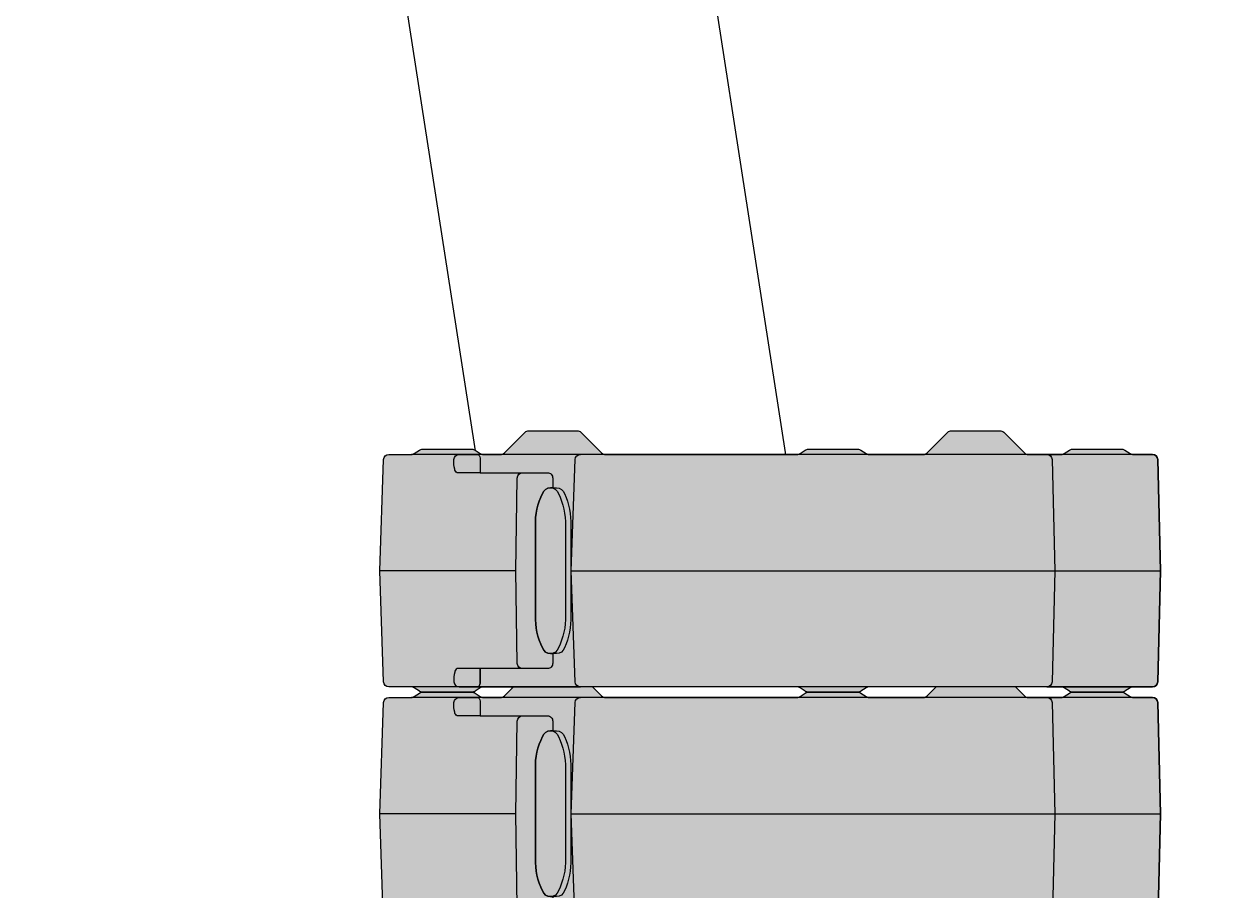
# Model space of a CAD drawing. Extents: x -6800 to 10151, y -13800 to 22163.
# Drawn here: x -6702 to -4445, y 3708 to 5348 of the extents above; entities that cross this region are included whole.
import ezdxf
from ezdxf.enums import TextEntityAlignment as Align

# ---------------------------------------------------------------- set-up
doc = ezdxf.new("R2010")
doc.units = 0
doc.header["$LTSCALE"] = 46.255
doc.set_wipeout_variables(frame=1)
doc.layers.get('0').update_dxf_attribs({"color": 190, "linetype": 'CONTINUOUS'})
doc.layers.get('Defpoints').update_dxf_attribs({"linetype": 'CONTINUOUS'})
doc.layers.add('Техника. Кран LR 1200', color=250, linetype='CONTINUOUS')
doc.layers.add('Техника. Кран LR 1200 Штриховка', color=7, linetype='CONTINUOUS', true_color=0xffd147)
doc.styles.get("Standard").update_dxf_attribs({"font": 'txt', "width": 0.64})

# ---------------------------------------------------------------- blocks, each defined once
blk = doc.blocks.new('LR 1200-20250102.083529')
at = {"color": 0, "linetype": 'ByBlock', "lineweight": -2, "transparency": 16777216}
blk.add_wipeout([(154.3, -135.2), (137.7, -191.6), (137.7, -191.6), (136.4, -223.6), (150.6, -252.3), (176.8, -270.7), (208.5, -274.4), (223, -270.8), (457.7, -182.2), (457.7, -182.2), (467.8, -177), (476.5, -169.6), (483.3, -160.5), (487.8, -150), (487.8, -150), (860, -150), (860, -180), (865.8, -190), (904.2, -190), (910, -180), (910, -150), (7825.3, -150), (7825.3, -160), (7852.1, -160), (7852.1, -150), (8210, -150), (8220.5, -222), (8220.5, -222), (8232.2, -247.5), (8255.7, -262.7), (8283.7, -262.9), (8307.4, -248), (8319.4, -222.7), (8319.5, -222), (8324.9, -185), (8450, -185), (8490, -170), (8490, -150), (8700, -150), (8700, 150), (8490, 150), (8490, 170), (8450, 185), (8325.8, 185), (8319.3, 223.1), (8319.3, 223.1), (8317.9, 229.3), (8315.6, 235.2), (8312.7, 240.8), (8309.1, 245.9), (8309.1, 245.9), (8248.6, 321.8), (8248.6, 321.8), (8229.6, 338.7), (8205.9, 348.3), (8180.5, 349.4), (8156.1, 341.9), (8156.1, 341.9), (8156.1, 341.9), (8144.1, 337.6), (8131.5, 336.5), (8119, 338.6), (8107.4, 343.8), (8107.4, 343.8), (8107.4, 343.8), (8069.5, 358.3), (8028.9, 358), (7991.2, 343), (7961.5, 315.4), (7961.5, 315.4), (7863.7, 183), (7919.1, 183), (7919.1, 183), (7923.3, 182.3), (7927, 180.3), (7929.9, 177.2), (7931.6, 173.4), (7931.6, 173.4), (7934.7, 161.7), (7934.7, 161.7), (7935.4, 160.2), (7936.5, 159), (7938, 158.3), (7939.6, 158), (7939.6, 158), (7949.5, 158), (7949.5, 150), (7852.1, 150), (7852.1, 160), (7825.3, 160), (7825.3, 150), (7519.3, 150), (7519.3, 150), (7523.5, 150.7), (7527.2, 152.7), (7530.1, 155.8), (7531.8, 159.6), (7531.8, 159.6), (7535, 171.3), (7535, 171.3), (7535.6, 172.8), (7536.7, 174), (7538.2, 174.7), (7539.8, 175), (7539.8, 175), (7857.8, 175), (7846.7, 160), (7852.1, 160), (7852.1, 150), (7949.5, 150), (7949.5, 158), (7939.6, 158), (7939.6, 158), (7938, 158.3), (7936.5, 159), (7935.4, 160.2), (7934.7, 161.7), (7934.7, 161.7), (7931.6, 173.4), (7931.6, 173.4), (7929.9, 177.2), (7927, 180.3), (7923.3, 182.3), (7919.1, 183), (7919.1, 183), (7863.7, 183), (7539.8, 183), (7539.8, 183), (7535.6, 182.3), (7531.9, 180.3), (7529, 177.2), (7527.2, 173.4), (7527.2, 173.4), (7524.1, 161.7), (7524.1, 161.7), (7523.4, 160.2), (7522.3, 159), (7520.9, 158.3), (7519.3, 158), (7509.3, 158), (7509.3, 150), (6518.8, 150), (6518.8, 150), (6523, 150.7), (6526.7, 152.7), (6529.6, 155.8), (6531.3, 159.6), (6531.3, 159.6), (6534.5, 171.3), (6534.5, 171.3), (6535.1, 172.8), (6536.2, 174), (6537.7, 174.7), (6539.3, 175), (6539.3, 175), (6918.6, 175), (6918.6, 175), (6920.2, 174.7), (6921.6, 174), (6922.7, 172.8), (6923.4, 171.3), (6923.4, 171.3), (6926.5, 159.6), (6926.5, 159.6), (6928.3, 155.8), (6931.2, 152.7), (6934.9, 150.7), (6939.1, 150), (6939.1, 150), (6949, 150), (6949, 158), (6939.1, 158), (6939.1, 158), (6937.5, 158.3), (6936, 159), (6934.9, 160.2), (6934.2, 161.7), (6934.2, 161.7), (6931.1, 173.4), (6931.1, 173.4), (6929.4, 177.2), (6926.5, 180.3), (6922.8, 182.3), (6918.6, 183), (6918.6, 183), (6539.3, 183), (6539.3, 183), (6535.1, 182.3), (6531.4, 180.3), (6528.5, 177.2), (6526.7, 173.4), (6526.7, 173.4), (6523.6, 161.7), (6523.6, 161.7), (6522.9, 160.2), (6521.8, 159), (6520.4, 158.3), (6518.8, 158), (6518.8, 158), (6508.8, 158), (6508.8, 150), (5417.6, 150), (5417.6, 150), (5421.8, 150.7), (5425.5, 152.7), (5428.4, 155.8), (5430.2, 159.6), (5430.2, 159.6), (5433.3, 171.3), (5433.3, 171.3), (5434, 172.8), (5435.1, 174), (5436.5, 174.7), (5438.1, 175), (5438.1, 175), (5817.4, 175), (5817.4, 175), (5819, 174.7), (5820.5, 174), (5821.6, 172.8), (5822.2, 171.3), (5822.2, 171.3), (5825.4, 159.6), (5825.4, 159.6), (5827.1, 155.8), (5830, 152.7), (5833.7, 150.7), (5837.9, 150), (5837.9, 150), (5847.9, 150.2), (5847.9, 158), (5837.9, 158), (5837.9, 158), (5836.3, 158.3), (5834.9, 159), (5833.8, 160.2), (5833.1, 161.7), (5833.1, 161.7), (5830, 173.4), (5830, 173.4), (5828.2, 177.2), (5825.3, 180.3), (5821.6, 182.3), (5817.4, 183), (5817.4, 183), (5438.1, 183), (5438.1, 183), (5433.9, 182.3), (5430.2, 180.3), (5427.3, 177.2), (5425.6, 173.4), (5425.6, 173.4), (5422.5, 161.7), (5422.5, 161.7), (5421.8, 160.2), (5420.7, 159), (5419.2, 158.3), (5417.6, 158), (5417.6, 158), (5407.7, 158), (5407.7, 150), (461.8, 150), (461.8, 150), (456.6, 152.2), (451.2, 153.7), (445.6, 154.7), (440, 155), (440, 155), (400.2, 155), (402.6, 159.6), (405.7, 171.3), (405.7, 171.3), (406.4, 172.8), (407.5, 174), (408.9, 174.7), (410.5, 175), (790.5, 175), (790.5, 175), (792.1, 174.7), (793.5, 174), (794.6, 172.8), (795.3, 171.3), (795.3, 171.3), (798.4, 159.6), (798.4, 159.6), (800.2, 155.8), (803.1, 152.7), (806.8, 150.7), (811, 150), (811, 150), (821, 150), (821, 158), (811, 158), (811, 158), (809.4, 158.3), (808, 159), (806.8, 160.2), (806.2, 161.7), (806.2, 161.7), (803, 173.4), (803, 173.4), (801.3, 177.2), (798.4, 180.3), (794.7, 182.3), (790.5, 183), (790.5, 183), (410.5, 183), (410.5, 183), (406.3, 182.3), (402.6, 180.3), (399.7, 177.2), (398, 173.4), (398, 173.4), (394.8, 161.7), (394.8, 161.7), (394.2, 160.2), (393, 159), (391.6, 158.3), (390, 158), (390, 158), (380, 158), (380, 155), (250, 155), (237.9, 229), (237.9, 229), (225.6, 257.2), (201, 275.6), (170.5, 279.3), (142.1, 267.6), (123.3, 243.3), (121.8, 239.3), (98, 169.8), (98, 169.8), (88.3, 150.4), (73.7, 134.4), (55.3, 122.8), (34.5, 116.7), (34.5, 116.7), (-16.8, 108.7), (-16.8, 108.7), (-56.1, 94.6), (-87.3, 66.9), (-106, 29.5), (-109.3, -12.1), (-96.9, -52), (-70.5, -84.4), (-34, -104.6), (-16.8, -108.7)], dxfattribs=at)
blk = doc.blocks.new('LR 1200-20250101.233753')
at = {"color": 0, "linetype": 'ByBlock', "lineweight": -2, "transparency": 16777216}
blk.add_wipeout([(-1462.2, 220), (-1466, 219.3), (-1469.2, 217.2), (-1471.4, 214), (-1472.2, 210.3), (-1472.2, 210.3), (-1477.7, 0), (-1472.2, -210.3), (-1472.2, -210.3), (-1471.4, -214), (-1469.2, -217.2), (-1466, -219.3), (-1462.2, -220), (-1462.2, -220), (-1425.8, -220), (-1425.8, -220), (-1424.3, -220.1), (-1422.9, -220.4), (-1421.5, -221), (-1420.2, -221.7), (-1420.2, -221.7), (-1410.3, -228.3), (-1410.3, -228.3), (-1409, -229), (-1407.6, -229.6), (-1406.2, -229.9), (-1404.7, -230), (-1310.8, -230), (-1310.8, -230), (-1309.3, -229.9), (-1307.9, -229.6), (-1306.5, -229), (-1305.2, -228.3), (-1305.2, -228.3), (-1295.3, -221.7), (-1295.3, -221.7), (-1294, -221), (-1292.6, -220.4), (-1291.2, -220.1), (-1289.7, -220), (-1289.7, -220), (-925.8, -220), (-925.8, -220), (-924.3, -220.1), (-922.9, -220.4), (-921.5, -221), (-920.2, -221.7), (-920.2, -221.7), (-910.3, -228.3), (-910.3, -228.3), (-909, -229), (-907.6, -229.6), (-906.2, -229.9), (-904.7, -230), (-904.7, -230), (-810.8, -230), (-810.8, -230), (-809.3, -229.9), (-807.9, -229.6), (-806.5, -229), (-805.2, -228.3), (-805.2, -228.3), (-795.3, -221.7), (-795.3, -221.7), (-794, -221), (-792.6, -220.4), (-791.2, -220.1), (-789.7, -220), (-789.7, -220), (-195.8, -220), (-195.8, -220), (-194.3, -220.1), (-192.9, -220.4), (-191.5, -221), (-190.2, -221.7), (-180.3, -228.3), (-180.3, -228.3), (-179, -229), (-177.6, -229.6), (-176.2, -229.9), (-174.7, -230), (-80.8, -230), (-80.8, -230), (-79.3, -229.9), (-77.9, -229.6), (-76.5, -229), (-75.2, -228.3), (-65.3, -221.7), (-65.3, -221.7), (-64, -221), (-62.6, -220.4), (-61.2, -220.1), (-59.7, -220), (-17.1, -220), (-17.1, -220), (-13.3, -219.3), (-10.1, -217.2), (-7.9, -214.1), (-7.1, -210.3), (-7.1, -210.3), (0, 0), (-7.1, 210.3), (-7.1, 210.3), (-7.9, 214.1), (-10.1, 217.2), (-13.3, 219.3), (-17.1, 220), (-17.1, 220), (-59.7, 220), (-59.7, 220), (-61.2, 220.1), (-62.6, 220.4), (-64, 221), (-65.3, 221.7), (-65.3, 221.7), (-75.2, 228.3), (-75.2, 228.3), (-76.5, 229), (-77.9, 229.6), (-79.3, 229.9), (-80.8, 230), (-80.8, 230), (-174.7, 230), (-174.7, 230), (-176.2, 229.9), (-177.6, 229.6), (-179, 229), (-180.3, 228.3), (-190.2, 221.7), (-190.2, 221.7), (-191.5, 221), (-192.9, 220.4), (-194.3, 220.1), (-195.8, 220), (-228.6, 220), (-228.6, 220), (-230.6, 220.2), (-232.4, 220.8), (-234.2, 221.7), (-235.7, 222.9), (-274.8, 262.1), (-274.8, 262.1), (-276.3, 263.3), (-278.1, 264.2), (-279.9, 264.8), (-281.9, 265), (-373.6, 265), (-373.6, 265), (-375.6, 264.8), (-377.4, 264.2), (-379.2, 263.3), (-380.7, 262.1), (-419.8, 222.9), (-419.8, 222.9), (-421.3, 221.7), (-423.1, 220.8), (-424.9, 220.2), (-426.9, 220), (-789.7, 220), (-789.7, 220), (-791.2, 220.1), (-792.6, 220.4), (-794, 221), (-795.3, 221.7), (-795.3, 221.7), (-805.2, 228.3), (-805.2, 228.3), (-806.5, 229), (-807.9, 229.6), (-809.3, 229.9), (-810.8, 230), (-810.8, 230), (-904.7, 230), (-904.7, 230), (-906.2, 229.9), (-907.6, 229.6), (-909, 229), (-910.3, 228.3), (-910.3, 228.3), (-920.2, 221.7), (-920.2, 221.7), (-921.5, 221), (-922.9, 220.4), (-924.3, 220.1), (-925.8, 220), (-925.8, 220), (-1028.6, 220), (-1028.6, 220), (-1030.6, 220.2), (-1032.4, 220.8), (-1034.2, 221.7), (-1035.7, 222.9), (-1035.7, 222.9), (-1074.8, 262.1), (-1074.8, 262.1), (-1076.3, 263.3), (-1078.1, 264.2), (-1079.9, 264.8), (-1081.9, 265), (-1081.9, 265), (-1173.6, 265), (-1173.6, 265), (-1175.6, 264.8), (-1177.4, 264.2), (-1179.2, 263.3), (-1180.7, 262.1), (-1180.7, 262.1), (-1219.8, 222.9), (-1219.8, 222.9), (-1221.3, 221.7), (-1223.1, 220.8), (-1224.9, 220.2), (-1226.9, 220), (-1226.9, 220), (-1289.7, 220), (-1289.7, 220), (-1291.2, 220.1), (-1292.6, 220.4), (-1294, 221), (-1295.3, 221.7), (-1295.3, 221.7), (-1305.2, 228.3), (-1305.2, 228.3), (-1306.5, 229), (-1307.9, 229.6), (-1309.3, 229.9), (-1310.8, 230), (-1310.8, 230), (-1404.7, 230), (-1404.7, 230), (-1406.2, 229.9), (-1407.6, 229.6), (-1409, 229), (-1410.3, 228.3), (-1410.3, 228.3), (-1420.2, 221.7), (-1420.2, 221.7), (-1421.5, 221), (-1422.9, 220.4), (-1424.3, 220.1), (-1425.8, 220), (-1425.8, 220)], dxfattribs=at)
at = {"layer": 'Техника. Кран LR 1200 Штриховка', "transparency": 16777216}
h = blk.add_hatch(color=256, dxfattribs=at)
h.dxf.hatch_style = 1
h.set_gradient(color1=(135, 135, 135), color2=(173, 173, 173), tint=1, name='CYLINDER')
h.paths.add_polyline_path([(-1074.8, 262.1, 0.198912), (-1081.9, 265), (-1173.6, 265, 0.198912), (-1180.7, 262.1), (-1219.8, 222.9, -0.198912), (-1226.9, 220), (-1028.6, 220, -0.198912), (-1035.7, 222.9)])
h = blk.add_hatch(color=256, dxfattribs=at)
h.dxf.hatch_style = 1
h.set_gradient(color1=(135, 135, 135), color2=(173, 173, 173), tint=1, name='CYLINDER')
h.paths.add_polyline_path([(-274.8, 262.1), (-276.3, 263.3), (-278.1, 264.2), (-279.9, 264.8), (-281.9, 265), (-373.6, 265), (-375.6, 264.8), (-377.4, 264.2), (-379.2, 263.3), (-380.7, 262.1), (-419.8, 222.9, -0.198912), (-426.9, 220), (-228.6, 220, -0.198912), (-235.7, 222.9)])
h = blk.add_hatch(color=256, dxfattribs=at)
h.dxf.hatch_style = 1
h.set_gradient(color1=(135, 135, 135), color2=(173, 173, 173), tint=1, name='CYLINDER')
h.paths.add_polyline_path([(-1305.2, 228.3, 0.148069), (-1310.8, 230), (-1404.7, 230, 0.148069), (-1410.3, 228.3), (-1420.2, 221.7, -0.148069), (-1425.8, 220), (-1289.7, 220, -0.148069), (-1295.3, 221.7)])
h = blk.add_hatch(color=256, dxfattribs=at)
h.dxf.hatch_style = 1
h.set_gradient(color1=(135, 135, 135), color2=(173, 173, 173), tint=1, name='CYLINDER')
h.paths.add_polyline_path([(-805.2, 228.3, 0.148069), (-810.8, 230), (-904.7, 230, 0.148069), (-910.3, 228.3), (-920.2, 221.7, -0.148069), (-925.8, 220), (-789.7, 220, -0.148069), (-795.3, 221.7)])
h = blk.add_hatch(color=256, dxfattribs=at)
h.dxf.hatch_style = 1
h.set_gradient(color1=(135, 135, 135), color2=(173, 173, 173), tint=1, name='CYLINDER')
h.paths.add_polyline_path([(-75.2, 228.3, 0.148069), (-80.8, 230), (-174.7, 230, 0.148069), (-180.3, 228.3), (-190.2, 221.7, -0.148069), (-195.8, 220), (-186.2, 220), (-149.9, 220), (-59.7, 220, -0.148069), (-65.3, 221.7)])
at = {"layer": 'Техника. Кран LR 1200 Штриховка', "true_color": 0xadadad, "transparency": 16777216}
h = blk.add_hatch(color=253, dxfattribs=at)
h.dxf.hatch_style = 1
h.paths.add_polyline_path([(-1262.2, 220, 0.406566), (-1272.2, 210.3), (-1277.7, 0), (-362.4, 0), (-369.7, 210.3, 0.404046), (-379.7, 220)])
h.paths.add_polyline_path([(-1272.2, 210.3, -0.406566), (-1262.2, 220), (-1462.2, 220, 0.406566), (-1472.2, 210.3), (-1477.7, 0), (-1277.7, 0)])
at = {"layer": 'Техника. Кран LR 1200 Штриховка', "true_color": 0x9c9c9c, "transparency": 16777216}
h = blk.add_hatch(color=253, dxfattribs=at)
h.dxf.hatch_style = 1
h.paths.add_polyline_path([(-190.2, 210.3, -0.232004), (-186.2, 220), (-379.7, 220, -0.404046), (-369.7, 210.3), (-362.4, 0), (-369.7, -210.3, -0.404053), (-379.7, -220), (-186.2, -220, -0.232004), (-190.2, -210.3), (-190.2, -185.3), (-317.3, -185.3, -0.414214), (-327.3, -175.3), (-327.3, -157), (-334.5, -157, -0.326447), (-349.5, -146, -0.109618), (-361.3, -85), (-361.3, 85, -0.116146), (-349.5, 146, -0.326014), (-334.5, 157), (-327.3, 157), (-327.3, 175.3, -0.414214), (-317.3, 185.3), (-190.2, 185.3)])
h.paths.add_polyline_path([(-307.9, 146, 0.326014), (-322.9, 157, 0.326014), (-337.9, 146, 0.12669), (-351.2, 85), (-351.2, -85, 0.129941), (-337.9, -146, 0.326447), (-322.9, -157, 0.326447), (-307.9, -146, 0.12669), (-294.6, -85), (-294.6, 85, 0.13452)], flags=17)
at = {"layer": 'Техника. Кран LR 1200 Штриховка', "transparency": 16777216}
h = blk.add_hatch(color=256, dxfattribs=at)
h.dxf.hatch_style = 1
h.set_gradient(color1=(173, 173, 173), color2=(132, 132, 132), tint=1)
h.paths.add_polyline_path([(-146.3, 185.3), (-190.2, 185.3), (-270.2, 185.3, -0.410005), (-260.2, 175.4), (-257.7, 0), (0, 0), (-7.1, 210.3, 0.404415), (-17.1, 220), (-59.7, 220), (-150.5, 220, -0.421961), (-140.4, 210.3, -0.071314), (-141.7, 192, -0.235302)])
at = {"layer": 'Техника. Кран LR 1200 Штриховка', "true_color": 0xc4c4c4, "transparency": 16777216}
h = blk.add_hatch(color=9, dxfattribs=at)
h.dxf.hatch_style = 1
h.paths.add_polyline_path([(-186.2, 220, 0.232004), (-190.2, 210.3), (-190.2, 185.3), (-146.3, 185.3, 0.193611), (-142, 190.6, 0.083568), (-140.6, 211.9, 0.371752), (-150.5, 220)])
h.paths.add_polyline_path([(-149.9, -220, 0.355252), (-140.6, -211.9, 0.083568), (-142, -190.6, 0.193611), (-146.3, -185.3), (-190.2, -185.3), (-190.2, -212, 0.193962), (-186.2, -220)])
h = blk.add_hatch(color=9, dxfattribs=at)
h.dxf.hatch_style = 1
h.paths.add_polyline_path([(-260.2, 175.4, 0.410005), (-270.2, 185.3), (-317.3, 185.3, 0.414214), (-327.3, 175.3), (-327.3, 157), (-322.9, 157, -0.326014), (-307.9, 146, -0.13452), (-294.6, 85), (-294.6, -85, -0.12669), (-307.9, -146, -0.326447), (-322.9, -157), (-327.3, -157), (-327.3, -175.3, 0.414214), (-317.3, -185.3), (-270.2, -185.3, 0.410005), (-260.2, -175.4), (-257.7, 0)])
h = blk.add_hatch(color=9, dxfattribs=at)
h.dxf.hatch_style = 1
h.paths.add_polyline_path([(-361.3, 85), (-361.3, -85, 0.115861), (-348.1, -149.3, 0.369185), (-328.7, -155.9, -0.224803), (-337.9, -146, -0.129941), (-351.2, -85), (-351.2, 85, -0.12669), (-337.9, 146, -0.224444), (-328.7, 155.9, 0.360968), (-347.8, 149.6, 0.123562)])
at = {"layer": 'Техника. Кран LR 1200 Штриховка', "true_color": 0xa6a6a6, "transparency": 16777216}
h = blk.add_hatch(color=253, dxfattribs=at)
h.dxf.hatch_style = 1
h.paths.add_polyline_path([(-1277.7, 0), (-1477.7, 0), (-1472.2, -210.3, 0.406566), (-1462.2, -220), (-1262.2, -220, -0.406566), (-1272.2, -210.3)])
h.paths.add_polyline_path([(-379.7, -220, 0.404053), (-369.7, -210.3), (-362.4, 0), (-1277.7, 0), (-1272.2, -210.3, 0.406566), (-1262.2, -220), (-1262.2, -220)])
at = {"layer": 'Техника. Кран LR 1200 Штриховка', "transparency": 16777216}
h = blk.add_hatch(color=256, dxfattribs=at)
h.dxf.hatch_style = 1
h.set_gradient(color1=(163, 163, 163), color2=(120, 120, 120), tint=1)
h.paths.add_polyline_path([(-257.7, 0), (-260.2, -175.4, -0.410005), (-270.2, -185.3), (-190.2, -185.3), (-146.3, -185.3, -0.235302), (-141.7, -192, -0.071314), (-140.4, -210.3, -0.404895), (-149.9, -220), (-59.7, -220), (-17.1, -220, 0.404427), (-7.1, -210.3), (0, 0)])
at = {"layer": 'Техника. Кран LR 1200 Штриховка', "true_color": 0x9c9c9c, "transparency": 16777216}
h = blk.add_hatch(color=253, dxfattribs=at)
h.dxf.hatch_style = 1
h.paths.add_polyline_path([(-1295.3, -221.7, -0.148069), (-1289.7, -220), (-1425.8, -220, -0.148069), (-1420.2, -221.7), (-1410.3, -228.3, 0.148069), (-1404.7, -230), (-1310.8, -230, 0.148069), (-1305.2, -228.3)])
at = {"layer": 'Техника. Кран LR 1200 Штриховка', "transparency": 16777216}
h = blk.add_hatch(color=256, dxfattribs=at)
h.dxf.hatch_style = 1
h.set_gradient(color1=(91, 91, 91), color2=(166, 166, 166), tint=1, name='CYLINDER')
h.paths.add_polyline_path([(-795.3, -221.7, -0.148069), (-789.7, -220), (-925.8, -220, -0.148069), (-920.2, -221.7), (-910.3, -228.3, 0.148069), (-904.7, -230), (-810.8, -230, 0.148069), (-805.2, -228.3)])
h = blk.add_hatch(color=256, dxfattribs=at)
h.dxf.hatch_style = 1
h.set_gradient(color1=(91, 91, 91), color2=(166, 166, 166), tint=1, name='CYLINDER')
h.paths.add_polyline_path([(-65.3, -221.7, -0.148069), (-59.7, -220), (-195.8, -220, -0.148069), (-190.2, -221.7), (-180.3, -228.3, 0.148069), (-174.7, -230), (-80.8, -230, 0.148069), (-75.2, -228.3)])
at = {"color": 0, "linetype": 'ByBlock', "lineweight": -2, "transparency": 16777216}
for points in [[(-1462.2, 220, 0.406566), (-1472.2, 210.3), (-1477.7, 0), (-1472.2, -210.3, 0.406566), (-1462.2, -220), (-1425.8, -220, -0.148069), (-1420.2, -221.7), (-1410.3, -228.3, 0.148069), (-1404.7, -230), (-1310.8, -230, 0.148069), (-1305.2, -228.3), (-1295.3, -221.7, -0.148069), (-1289.7, -220), (-925.8, -220, -0.148069), (-920.2, -221.7), (-910.3, -228.3, 0.148069), (-904.7, -230), (-810.8, -230, 0.148069), (-805.2, -228.3), (-795.3, -221.7, -0.148069), (-789.7, -220), (-195.8, -220, -0.148069), (-190.2, -221.7), (-180.3, -228.3, 0.148069), (-174.7, -230), (-80.8, -230, 0.148069), (-75.2, -228.3), (-65.3, -221.7, -0.148069), (-59.7, -220), (-17.1, -220, 0.404415), (-7.1, -210.3), (0, 0), (-7.1, 210.3, 0.404415), (-17.1, 220), (-59.7, 220, -0.148069), (-65.3, 221.7), (-75.2, 228.3, 0.148069), (-80.8, 230), (-174.7, 230, 0.148069), (-180.3, 228.3), (-190.2, 221.7, -0.148069), (-195.8, 220), (-228.6, 220, -0.198912), (-235.7, 222.9), (-274.8, 262.1, 0.198912), (-281.9, 265), (-373.6, 265, 0.198912), (-380.7, 262.1), (-419.8, 222.9, -0.198912), (-426.9, 220), (-789.7, 220, -0.148069), (-795.3, 221.7), (-805.2, 228.3, 0.148069), (-810.8, 230), (-904.7, 230, 0.148069), (-910.3, 228.3), (-920.2, 221.7, -0.148069), (-925.8, 220), (-1028.6, 220, -0.198912), (-1035.7, 222.9), (-1074.8, 262.1, 0.198912), (-1081.9, 265), (-1173.6, 265, 0.198912), (-1180.7, 262.1), (-1219.8, 222.9, -0.198912), (-1226.9, 220), (-1289.7, 220, -0.148069), (-1295.3, 221.7), (-1305.2, 228.3, 0.148069), (-1310.8, 230), (-1404.7, 230, 0.148069), (-1410.3, 228.3), (-1420.2, 221.7, -0.148069), (-1425.8, 220), (-1462.2, 220)], [(-322.9, 157, 0.326014), (-337.9, 146, 0.12669), (-351.2, 85)], [(-351.2, 85), (-351.2, -85, 0.129941), (-337.9, -146, 0.326447), (-322.9, -157, 0.326447)]]:
    blk.add_lwpolyline(points, format="xyb", dxfattribs=at)
for points in [[(-1262.2, -220), (-1462.2, -220, -0.406566), (-1472.2, -210.3), (-1477.7, 0), (-1472.2, 210.3, -0.406566), (-1462.2, 220), (-1262.2, 220, 0.406566), (-1272.2, 210.3), (-1277.7, 0), (-1272.2, -210.3, 0.406566)], [(-327.3, -157), (-327.3, -175.3, 0.414214), (-317.3, -185.3), (-190.2, -185.3), (-190.2, -210.3, 0.232004), (-186.2, -220), (-379.7, -220, 0.404046), (-369.7, -210.3), (-362.4, 0), (-369.7, 210.3, 0.402574), (-379.7, 220), (-186.2, 220, 0.232004), (-190.2, 210.3), (-190.2, 185.3), (-317.3, 185.3, 0.414214), (-327.3, 175.3), (-327.3, 157), (-334.5, 157, 0.326014), (-349.5, 146, 0.116146), (-361.3, 85), (-361.3, -85, 0.109618), (-349.5, -146, 0.326447), (-334.5, -157)], [(-186.2, 220, 0.232004), (-190.2, 210.3), (-190.2, 185.3), (-146.3, 185.3, 0.235302), (-141.7, 192, 0.071314), (-140.4, 210.3, 0.404895), (-149.9, 220)], [(-327.3, 157), (-322.9, 157, -0.326014), (-307.9, 146, -0.13452), (-294.6, 85), (-294.6, -85, -0.12669), (-307.9, -146, -0.326447), (-322.9, -157), (-327.3, -157), (-327.3, -175.3, 0.414214), (-317.3, -185.3), (-270.2, -185.3, 0.410005), (-260.2, -175.4), (-257.7, 0), (-260.2, 175.4, 0.410005), (-270.2, 185.3), (-317.3, 185.3, 0.414214), (-327.3, 175.3)], [(-334.5, -157), (-322.9, -157, 0.326447), (-307.9, -146, 0.12669), (-294.6, -85), (-294.6, 85, 0.13452), (-307.9, 146, 0.326014), (-322.9, 157), (-334.5, 157, 0.326014), (-349.5, 146, 0.116146), (-361.3, 85), (-361.3, -85, 0.109618), (-349.5, -146, 0.326447)], [(-186.2, -220, -0.232004), (-190.2, -210.3), (-190.2, -185.3), (-146.3, -185.3, -0.235302), (-141.7, -192, -0.071314), (-140.4, -210.3, -0.404895), (-149.9, -220)]]:
    blk.add_lwpolyline(points, format="xyb", close=True, dxfattribs=at)
for points in [[(-1425.8, 220), (-59.7, 220)], [(-1277.7, 0), (-1477.7, 0)], [(-362.4, 0), (-1277.7, 0)], [(-257.7, 0), (0, 0)], [(-1425.8, -220), (-59.7, -220)]]:
    blk.add_lwpolyline(points, dxfattribs=at)
blk = doc.blocks.new('*U195')
at = {"color": 0, "linetype": 'ByBlock', "lineweight": -2, "transparency": 16777216}
blk.add_lwpolyline([(-6220.3, 6942.9), (-5656.6, 3308.6), (-5083.4, 3397.5), (-5647.1, 7031.8)], close=True, dxfattribs=at)
at = {"layer": 'Defpoints', "color": 0, "linetype": 'ByBlock', "lineweight": -2, "transparency": 16777216, "width": 0.7}
blk.add_attdef('МАРКА', text='', height=250, dxfattribs=at).set_placement((-2441.1, 2084.4), align=Align.MIDDLE_CENTER)
at = {"color": 0, "linetype": 'ByBlock', "lineweight": -2, "transparency": 16777216, "xscale": -1, "rotation": 331.5478456142629}
blk.add_blockref('LR 1200-20250102.083529', (1100, 3176), dxfattribs=at)
at = {"color": 0, "linetype": 'ByBlock', "lineweight": -2, "transparency": 16777216, "xscale": -1}
blk.add_blockref('LR 1200-20250101.233753', (-6028, 3853), dxfattribs=at)
blk.add_blockref('LR 1200-20250101.233753', (-6028, 4313), dxfattribs=at)

msp = doc.modelspace()

# ---------------------------------------------------------------- block references
at = {"layer": 'Техника. Кран LR 1200'}
msp.add_blockref('*U195', (0, 0), dxfattribs=at)

doc.saveas('drawing.dxf')
